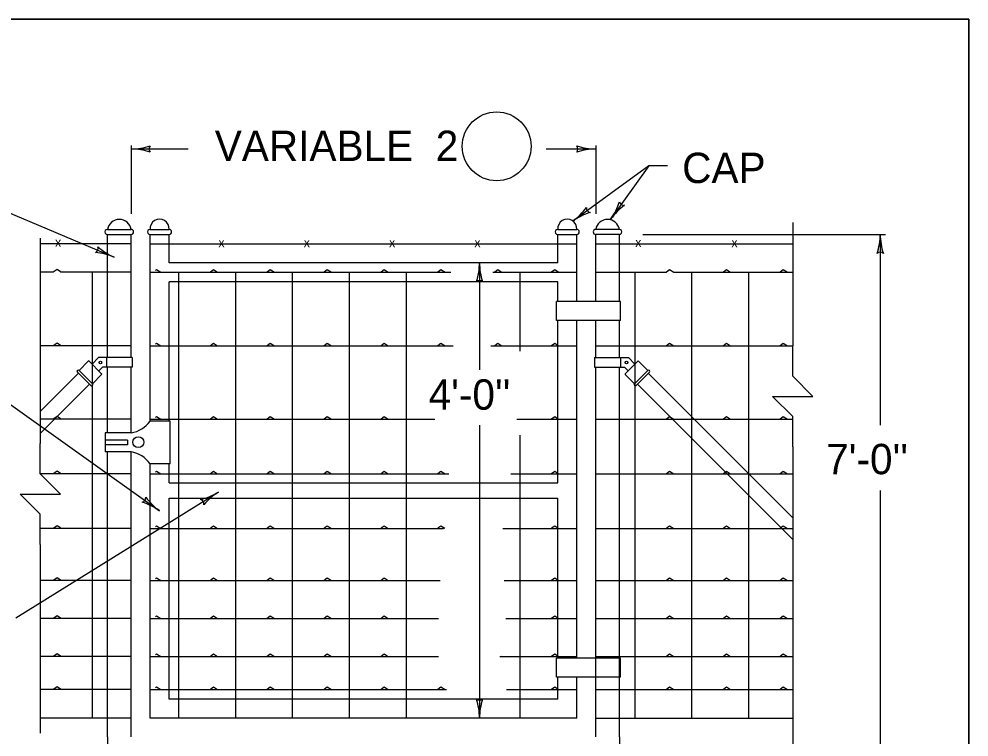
# Model space of a CAD drawing. Extents: x 1007 to 1035.5, y 1000.5 to 1021.5.
# Drawn here: x 1029.24 to 1035.5, y 1016.77 to 1021.5 of the extents above; entities that cross this region are included whole.
import ezdxf

# ---------------------------------------------------------------- set-up
doc = ezdxf.new("R2010")
doc.units = 0
for name, color, linetype in [('Level 1', 7, 'Continuous'), ('Level 10', 7, 'Continuous'), ('Level 11', 7, 'Continuous')]:
    doc.layers.add(name, color=color, linetype=linetype)

msp = doc.modelspace()

# ---------------------------------------------------------------- linework, layer by layer
at = {"layer": 'Level 1'}
for p, q in [((1029.9762, 1020.6653), (1029.9762, 1020.2153)), ((1030.3523, 1020.6432), (1029.9762, 1020.6432)), ((1033.0387, 1020.6432), (1032.7128, 1020.6432)), ((1033.0387, 1020.6653), (1033.0387, 1020.2153)), ((1033.3883, 1020.5326), (1032.8888, 1020.1685)), ((1033.3883, 1020.5326), (1033.1393, 1020.182)), ((1033.5133, 1020.5326), (1033.3883, 1020.5326)), ((1028.9084, 1020.3339), (1029.8643, 1019.9308)), ((1034.3376, 1020.1593), (1034.3376, 1019.3463)), ((1029.3768, 1020.0547), (1029.3768, 1018.7025)), ((1029.8198, 1020.1134), (1029.9762, 1020.1134)), ((1029.8198, 1020.0805), (1029.9762, 1020.0805)), ((1029.8201, 1019.2682), (1029.8201, 1020.0805)), ((1029.9762, 1019.2682), (1029.9762, 1020.0805)), ((1030.1012, 1020.1134), (1030.2262, 1020.1134)), ((1030.1012, 1018.8502), (1030.1012, 1020.0805)), ((1030.1012, 1020.0805), (1030.2262, 1020.0805)), ((1030.2262, 1019.8932), (1030.2262, 1020.0805)), ((1032.7887, 1020.1134), (1032.9137, 1020.1134)), ((1032.7887, 1019.8932), (1032.7887, 1020.0805)), ((1032.7887, 1020.0805), (1032.9137, 1020.0805)), ((1032.9137, 1019.6388), (1032.9137, 1020.0805)), ((1033.195, 1020.1134), (1033.0387, 1020.1134)), ((1033.195, 1020.0805), (1033.0387, 1020.0805)), ((1033.0387, 1019.6388), (1033.0387, 1020.0805)), ((1033.1948, 1019.6388), (1033.1948, 1020.0805)), ((1033.3491, 1020.0805), (1034.9496, 1020.0805)), ((1034.9147, 1020.0805), (1034.9147, 1018.8238)), ((1029.9763, 1020.0182), (1029.3768, 1020.0182)), ((1030.1012, 1020.0182), (1032.9137, 1020.0182)), ((1033.0387, 1020.0182), (1034.3376, 1020.0182)), ((1032.7887, 1019.8932), (1030.2262, 1019.8932)), ((1032.2727, 1019.8932), (1032.2727, 1019.1885)), ((1029.4618, 1019.8307), (1029.3768, 1019.8307)), ((1029.9763, 1019.8307), (1029.5092, 1019.8307)), ((1029.719, 1019.8307), (1029.719, 1018.1432)), ((1030.1012, 1019.8307), (1032.0846, 1019.8307)), ((1030.2887, 1019.8307), (1030.2887, 1016.8932)), ((1030.6637, 1019.8307), (1030.6637, 1016.8932)), ((1031.0387, 1019.8307), (1031.0387, 1016.8932)), ((1031.4137, 1019.8307), (1031.4137, 1016.8932)), ((1031.7887, 1019.8307), (1031.7887, 1016.8932)), ((1032.3598, 1019.8307), (1032.9137, 1019.8307)), ((1032.5387, 1019.8307), (1032.5387, 1019.3106)), ((1033.0386, 1019.8307), (1033.5057, 1019.8307)), ((1033.2958, 1019.8307), (1033.2958, 1018.1432)), ((1033.5531, 1019.8307), (1034.3376, 1019.8307)), ((1033.6708, 1019.8307), (1033.6708, 1018.1432)), ((1034.0458, 1019.8307), (1034.0458, 1018.1432)), ((1032.7887, 1019.7682), (1030.2262, 1019.7682)), ((1030.2262, 1018.8502), (1030.2262, 1019.7682)), ((1032.7887, 1019.6388), (1032.7887, 1019.7682)), ((1033.2023, 1019.6388), (1032.7812, 1019.6388)), ((1032.7812, 1019.5138), (1032.7812, 1019.6388)), ((1033.2023, 1019.5138), (1033.2023, 1019.6388)), ((1033.2023, 1019.5138), (1032.7812, 1019.5138)), ((1032.7887, 1018.4439), (1032.7887, 1019.5138)), ((1032.9137, 1017.2877), (1032.9137, 1019.5138)), ((1033.0387, 1019.2682), (1033.0387, 1019.5138)), ((1033.1948, 1019.2682), (1033.1948, 1019.5138)), ((1029.9763, 1019.3463), (1029.3768, 1019.3463)), ((1030.1012, 1019.3463), (1032.099, 1019.3463)), ((1032.3468, 1019.3463), (1032.9137, 1019.3463)), ((1033.0386, 1019.3463), (1034.3376, 1019.3463)), ((1029.6323, 1019.1845), (1029.6931, 1019.2453)), ((1029.7815, 1019.1624), (1029.6987, 1019.2453)), ((1029.718, 1019.2259), (1029.7603, 1019.2682)), ((1029.9838, 1019.2682), (1029.7603, 1019.2682)), ((1029.8126, 1019.2682), (1029.8126, 1019.2057)), ((1029.9838, 1019.2682), (1029.9838, 1019.2057)), ((1033.0311, 1019.2682), (1033.2546, 1019.2682)), ((1033.0311, 1019.2682), (1033.0311, 1019.2057)), ((1033.2023, 1019.2682), (1033.2023, 1019.2057)), ((1033.2333, 1019.1624), (1033.3162, 1019.2453)), ((1033.2968, 1019.2259), (1033.2546, 1019.2682)), ((1033.3825, 1019.1845), (1033.3218, 1019.2453)), ((1029.7208, 1019.096), (1029.6323, 1019.1845)), ((1029.7622, 1019.1818), (1029.7861, 1019.2057)), ((1029.9838, 1019.2057), (1029.7861, 1019.2057)), ((1029.8201, 1018.7721), (1029.8201, 1019.2057)), ((1029.9762, 1018.7721), (1029.9762, 1019.2057)), ((1033.0311, 1019.2057), (1033.2288, 1019.2057)), ((1033.0387, 1017.2877), (1033.0387, 1019.2057)), ((1033.1948, 1017.2877), (1033.1948, 1019.2057)), ((1033.2527, 1019.1818), (1033.2288, 1019.2057)), ((1033.2941, 1019.096), (1033.3825, 1019.1845)), ((1029.6296, 1019.1652), (1029.3768, 1018.9123)), ((1029.7098, 1019.085), (1029.6213, 1019.1735)), ((1029.7208, 1019.096), (1029.7815, 1019.1568)), ((1033.2941, 1019.096), (1033.2333, 1019.1568)), ((1033.3051, 1019.085), (1033.3935, 1019.1735)), ((1033.3853, 1019.1652), (1034.3376, 1018.2128)), ((1029.7014, 1019.0933), (1029.3768, 1018.7686)), ((1033.3134, 1019.0933), (1034.3376, 1018.0691)), ((1029.1013, 1019.0134), (1030.1623, 1018.2597)), ((1029.9763, 1018.8619), (1029.3768, 1018.8619)), ((1030.1012, 1018.8619), (1031.9786, 1018.8619)), ((1030.2337, 1018.8502), (1030.1012, 1018.8502)), ((1030.2337, 1018.5689), (1030.2337, 1018.8502)), ((1032.2727, 1018.8238), (1032.2727, 1016.8932)), ((1032.5178, 1018.8619), (1032.9137, 1018.8619)), ((1033.0386, 1018.8619), (1034.3376, 1018.8619)), ((1029.9762, 1018.7721), (1029.8051, 1018.7721)), ((1029.8051, 1018.7721), (1029.8051, 1018.6471)), ((1032.5387, 1018.7571), (1032.5387, 1016.8932)), ((1029.9521, 1018.7252), (1029.8051, 1018.7252)), ((1029.9521, 1018.694), (1029.8051, 1018.694)), ((1029.9521, 1018.7252), (1029.9521, 1018.694)), ((1034.3376, 1018.6796), (1034.3376, 1016.5492)), ((1029.9762, 1018.6471), (1029.8051, 1018.6471)), ((1029.8201, 1016.7683), (1029.8201, 1018.6471)), ((1029.9762, 1016.7683), (1029.9762, 1018.6471)), ((1030.1012, 1016.8932), (1030.1012, 1018.5689)), ((1030.2337, 1018.5689), (1030.1013, 1018.5689)), ((1030.2262, 1018.4439), (1030.2262, 1018.5689)), ((1029.9763, 1018.5025), (1029.3768, 1018.5025)), ((1030.1012, 1018.5025), (1032.0701, 1018.5025)), ((1032.4793, 1018.5025), (1032.9137, 1018.5025)), ((1033.0386, 1018.5025), (1034.3376, 1018.5025)), ((1030.2262, 1018.4439), (1032.7887, 1018.4439)), ((1029.2151, 1017.5527), (1030.5508, 1018.3823)), ((1034.9147, 1018.3923), (1034.9147, 1014.8303)), ((1030.2262, 1017.0182), (1030.2262, 1018.3424)), ((1030.2262, 1018.3424), (1032.7887, 1018.3424)), ((1032.7887, 1017.2877), (1032.7887, 1018.3424)), ((1029.9763, 1018.1432), (1029.3768, 1018.1432)), ((1029.719, 1018.1432), (1029.719, 1016.8932)), ((1030.1012, 1018.1432), (1032.0364, 1018.1432)), ((1032.4264, 1018.1432), (1032.9137, 1018.1432)), ((1033.0386, 1018.1432), (1034.3376, 1018.1432)), ((1033.2958, 1018.1432), (1033.2958, 1016.8932)), ((1033.6708, 1018.1432), (1033.6708, 1016.8932)), ((1034.0458, 1018.1432), (1034.0458, 1016.8932)), ((1029.3768, 1018.0358), (1029.3768, 1016.7944)), ((1029.9763, 1017.7994), (1029.3768, 1017.7994)), ((1030.1012, 1017.7994), (1032.0123, 1017.7994)), ((1032.436, 1017.7994), (1032.9137, 1017.7994)), ((1033.0386, 1017.7994), (1034.3376, 1017.7994)), ((1029.9763, 1017.5494), (1029.3768, 1017.5494)), ((1030.1012, 1017.5494), (1032.0027, 1017.5494)), ((1032.4457, 1017.5494), (1032.9137, 1017.5494)), ((1033.0386, 1017.5494), (1034.3376, 1017.5494)), ((1029.9763, 1017.2994), (1029.3768, 1017.2994)), ((1030.1012, 1017.2994), (1032.0027, 1017.2994)), ((1032.4072, 1017.2994), (1032.9137, 1017.2994)), ((1033.0386, 1017.2994), (1034.3376, 1017.2994)), ((1033.0387, 1016.7683), (1033.0387, 1017.3502)), ((1033.1948, 1016.7683), (1033.1948, 1017.3502)), ((1032.7812, 1017.1627), (1032.7812, 1017.2877)), ((1033.2023, 1017.2877), (1032.7812, 1017.2877)), ((1033.2023, 1017.1627), (1033.2023, 1017.2877)), ((1033.2023, 1017.1627), (1032.7812, 1017.1627)), ((1032.7887, 1017.0182), (1032.7887, 1017.1627)), ((1032.9137, 1016.8932), (1032.9137, 1017.1627)), ((1029.9763, 1017.0807), (1029.3768, 1017.0807)), ((1030.1012, 1017.0807), (1032.0557, 1017.0807)), ((1032.4504, 1017.0807), (1032.9137, 1017.0807)), ((1033.0386, 1017.0807), (1034.3376, 1017.0807)), ((1032.7887, 1017.0182), (1030.2262, 1017.0182)), ((1029.9763, 1016.8932), (1029.3768, 1016.8932)), ((1032.9137, 1016.8932), (1030.1012, 1016.8932)), ((1033.0386, 1016.8932), (1034.3376, 1016.8932)), ((1029.8201, 1016.7686), (1029.8122, 1014.8303)), ((1033.1948, 1016.7686), (1033.2027, 1014.8303))]:
    msp.add_line(p, q, dxfattribs=at)
for points in [[(1029.5092, 1019.8332), (1029.4893, 1019.8481), (1029.4618, 1019.8307)], [(1030.1374, 1019.8436), (1030.1434, 1019.8481), (1030.1709, 1019.8307)], [(1030.4985, 1019.8332), (1030.5184, 1019.8481), (1030.5459, 1019.8307)], [(1030.8735, 1019.8332), (1030.8934, 1019.8481), (1030.9209, 1019.8307)], [(1031.2485, 1019.8332), (1031.2684, 1019.8481), (1031.2959, 1019.8307)], [(1031.6235, 1019.8332), (1031.6434, 1019.8481), (1031.6709, 1019.8307)], [(1031.9985, 1019.8332), (1032.0184, 1019.8481), (1032.0459, 1019.8307)], [(1032.3735, 1019.8332), (1032.3934, 1019.8481), (1032.4209, 1019.8307)], [(1032.7485, 1019.8332), (1032.7684, 1019.8481), (1032.7959, 1019.8307)], [(1033.5057, 1019.8332), (1033.5256, 1019.8481), (1033.5531, 1019.8307)], [(1033.8807, 1019.8332), (1033.9006, 1019.8481), (1033.9281, 1019.8307)], [(1034.2557, 1019.8332), (1034.2756, 1019.8481), (1034.3031, 1019.8307)], [(1029.5092, 1019.3488), (1029.4893, 1019.3638), (1029.4618, 1019.3463)], [(1030.1374, 1019.3592), (1030.1434, 1019.3638), (1030.1709, 1019.3463)], [(1030.4985, 1019.3488), (1030.5184, 1019.3638), (1030.5459, 1019.3463)], [(1030.8735, 1019.3488), (1030.8934, 1019.3638), (1030.9209, 1019.3463)], [(1031.2485, 1019.3488), (1031.2684, 1019.3638), (1031.2959, 1019.3463)], [(1031.6235, 1019.3488), (1031.6434, 1019.3638), (1031.6709, 1019.3463)], [(1031.9985, 1019.3488), (1032.0184, 1019.3638), (1032.0459, 1019.3463)], [(1032.3735, 1019.3488), (1032.3934, 1019.3638), (1032.4209, 1019.3463)], [(1032.7485, 1019.3488), (1032.7684, 1019.3638), (1032.7959, 1019.3463)], [(1033.5057, 1019.3488), (1033.5256, 1019.3638), (1033.5531, 1019.3463)], [(1033.8807, 1019.3488), (1033.9006, 1019.3638), (1033.9281, 1019.3463)], [(1034.3376, 1018.6796), (1034.3376, 1018.8796), (1034.2043, 1019.0129), (1034.4709, 1019.0129), (1034.3376, 1019.1463), (1034.3376, 1019.3463)], [(1034.2557, 1019.3488), (1034.2756, 1019.3638), (1034.3031, 1019.3463)], [(1029.5092, 1018.8644), (1029.4893, 1018.8793), (1029.4618, 1018.8619)], [(1030.1374, 1018.8748), (1030.1434, 1018.8793), (1030.1709, 1018.8619)], [(1030.4985, 1018.8644), (1030.5184, 1018.8793), (1030.5459, 1018.8619)], [(1030.8735, 1018.8644), (1030.8934, 1018.8793), (1030.9209, 1018.8619)], [(1031.2485, 1018.8644), (1031.2684, 1018.8793), (1031.2959, 1018.8619)], [(1031.6235, 1018.8644), (1031.6434, 1018.8793), (1031.6709, 1018.8619)], [(1032.7485, 1018.8644), (1032.7684, 1018.8793), (1032.7959, 1018.8619)], [(1033.5057, 1018.8644), (1033.5256, 1018.8793), (1033.5531, 1018.8619)], [(1033.8807, 1018.8644), (1033.9006, 1018.8793), (1033.9281, 1018.8619)], [(1034.2557, 1018.8644), (1034.2756, 1018.8793), (1034.3031, 1018.8619)], [(1029.3768, 1018.0358), (1029.3768, 1018.2358), (1029.2434, 1018.3692), (1029.5101, 1018.3692), (1029.3768, 1018.5025), (1029.3768, 1018.7025)], [(1029.5092, 1018.505), (1029.4893, 1018.52), (1029.4618, 1018.5025)], [(1030.1374, 1018.5154), (1030.1434, 1018.52), (1030.1709, 1018.5025)], [(1030.4985, 1018.505), (1030.5184, 1018.52), (1030.5459, 1018.5025)], [(1030.8735, 1018.505), (1030.8934, 1018.52), (1030.9209, 1018.5025)], [(1031.2485, 1018.505), (1031.2684, 1018.52), (1031.2959, 1018.5025)], [(1031.6235, 1018.505), (1031.6434, 1018.52), (1031.6709, 1018.5025)], [(1031.9985, 1018.505), (1032.0184, 1018.52), (1032.0459, 1018.5025)], [(1032.7485, 1018.505), (1032.7684, 1018.52), (1032.7959, 1018.5025)], [(1033.5057, 1018.505), (1033.5256, 1018.52), (1033.5531, 1018.5025)], [(1033.8807, 1018.505), (1033.9006, 1018.52), (1033.9281, 1018.5025)], [(1034.2557, 1018.505), (1034.2756, 1018.52), (1034.3031, 1018.5025)], [(1029.5092, 1018.1457), (1029.4893, 1018.1606), (1029.4618, 1018.1432)], [(1030.1374, 1018.1561), (1030.1434, 1018.1606), (1030.1709, 1018.1432)], [(1030.4985, 1018.1457), (1030.5184, 1018.1606), (1030.5459, 1018.1432)], [(1030.8735, 1018.1457), (1030.8934, 1018.1606), (1030.9209, 1018.1432)], [(1031.2485, 1018.1457), (1031.2684, 1018.1606), (1031.2959, 1018.1432)], [(1031.6235, 1018.1457), (1031.6434, 1018.1606), (1031.6709, 1018.1432)], [(1031.9985, 1018.1457), (1032.0184, 1018.1606), (1032.0437, 1018.1446)], [(1032.7485, 1018.1457), (1032.7684, 1018.1606), (1032.7959, 1018.1432)], [(1033.5057, 1018.1457), (1033.5256, 1018.1606), (1033.5531, 1018.1432)], [(1033.8807, 1018.1457), (1033.9006, 1018.1606), (1033.9281, 1018.1432)], [(1034.2557, 1018.1457), (1034.2756, 1018.1606), (1034.3031, 1018.1432)], [(1029.5092, 1017.8019), (1029.4893, 1017.8168), (1029.4618, 1017.7994)], [(1030.1374, 1017.8123), (1030.1434, 1017.8168), (1030.1709, 1017.7994)], [(1030.4985, 1017.8019), (1030.5184, 1017.8168), (1030.5459, 1017.7994)], [(1030.8735, 1017.8019), (1030.8934, 1017.8168), (1030.9209, 1017.7994)], [(1031.2485, 1017.8019), (1031.2684, 1017.8168), (1031.2959, 1017.7994)], [(1031.6235, 1017.8019), (1031.6434, 1017.8168), (1031.6709, 1017.7994)], [(1032.7485, 1017.8019), (1032.7684, 1017.8168), (1032.7959, 1017.7994)], [(1033.5057, 1017.8019), (1033.5256, 1017.8168), (1033.5531, 1017.7994)], [(1033.8807, 1017.8019), (1033.9006, 1017.8168), (1033.9281, 1017.7994)], [(1034.2557, 1017.8019), (1034.2756, 1017.8168), (1034.3031, 1017.7994)], [(1029.5092, 1017.5519), (1029.4893, 1017.5668), (1029.4618, 1017.5494)], [(1030.1374, 1017.5623), (1030.1434, 1017.5668), (1030.1709, 1017.5494)], [(1030.4985, 1017.5519), (1030.5184, 1017.5668), (1030.5459, 1017.5494)], [(1030.8735, 1017.5519), (1030.8934, 1017.5668), (1030.9209, 1017.5494)], [(1031.2485, 1017.5519), (1031.2684, 1017.5668), (1031.2959, 1017.5494)], [(1031.6235, 1017.5519), (1031.6434, 1017.5668), (1031.6709, 1017.5494)], [(1032.7485, 1017.5519), (1032.7684, 1017.5668), (1032.7959, 1017.5494)], [(1033.5057, 1017.5519), (1033.5256, 1017.5668), (1033.5531, 1017.5494)], [(1033.8807, 1017.5519), (1033.9006, 1017.5668), (1033.9281, 1017.5494)], [(1034.2557, 1017.5519), (1034.2756, 1017.5668), (1034.3031, 1017.5494)], [(1029.5092, 1017.3019), (1029.4893, 1017.3168), (1029.4618, 1017.2994)], [(1030.1374, 1017.3123), (1030.1434, 1017.3168), (1030.1709, 1017.2994)], [(1030.4985, 1017.3019), (1030.5184, 1017.3168), (1030.5459, 1017.2994)], [(1030.8735, 1017.3019), (1030.8934, 1017.3168), (1030.9209, 1017.2994)], [(1031.2485, 1017.3019), (1031.2684, 1017.3168), (1031.2959, 1017.2994)], [(1031.6235, 1017.3019), (1031.6434, 1017.3168), (1031.6709, 1017.2994)], [(1032.4185, 1017.3009), (1032.4209, 1017.2994)], [(1032.7485, 1017.3019), (1032.7684, 1017.3168), (1032.7959, 1017.2994)], [(1033.5057, 1017.3019), (1033.5256, 1017.3168), (1033.5531, 1017.2994)], [(1033.8807, 1017.3019), (1033.9006, 1017.3168), (1033.9281, 1017.2994)], [(1034.2557, 1017.3019), (1034.2756, 1017.3168), (1034.3031, 1017.2994)], [(1029.5092, 1017.0832), (1029.4893, 1017.0981), (1029.4618, 1017.0807)], [(1030.1374, 1017.0936), (1030.1434, 1017.0981), (1030.1709, 1017.0807)], [(1030.4985, 1017.0832), (1030.5184, 1017.0981), (1030.5459, 1017.0807)], [(1030.8735, 1017.0832), (1030.8934, 1017.0981), (1030.9209, 1017.0807)], [(1031.2485, 1017.0832), (1031.2684, 1017.0981), (1031.2959, 1017.0807)], [(1031.6235, 1017.0832), (1031.6434, 1017.0981), (1031.6709, 1017.0807)], [(1031.9985, 1017.0832), (1032.0184, 1017.0981), (1032.0459, 1017.0807)], [(1032.7485, 1017.0832), (1032.7684, 1017.0981), (1032.7959, 1017.0807)], [(1033.5057, 1017.0832), (1033.5256, 1017.0981), (1033.5531, 1017.0807)], [(1033.8807, 1017.0832), (1033.9006, 1017.0981), (1033.9281, 1017.0807)], [(1034.2557, 1017.0832), (1034.2756, 1017.0981), (1034.3031, 1017.0807)]]:
    msp.add_lwpolyline(points, dxfattribs=at)
for centre, radius in [((1032.3857, 1020.6612), 0.2269), ((1029.7732, 1019.2369), 0.00875), ((1033.2417, 1019.2369), 0.00875), ((1030.0237, 1018.7112), 0.0362)]:
    msp.add_circle(centre, radius, dxfattribs=at)
for centre, radius, start, end in [((1029.9762, 1021.0341), 0.3909, 269.98778, 270), ((1029.9762, 1021.0341), 0.3909, 270, 288.66878), ((1029.9762, 1020.2522), 0.3909, 71.34716, 89.99389), ((1030.1248, 1020.6431), 0.0313, 138.7746, 220.89129), ((1032.89, 1020.6432), 0.0313, 318.7746, 40.89129), ((1033.0387, 1020.2522), 0.3909, 90, 108.66878), ((1033.0387, 1021.0341), 0.3909, 251.34716, 269.99389), ((1033.0387, 1020.2522), 0.3909, 89.98778, 90), ((1032.6585, 1020.4844), 0.3909, 306.08814, 324.75693), ((1033.0089, 1020.256), 0.0313, 174.86274, 256.97943), ((1032.8206, 1020.4083), 0.3909, 324.62498, 343.29376), ((1033.4581, 1019.9557), 0.3909, 125.97214, 144.61887), ((1033.2254, 1020.3032), 0.0313, 193.39958, 275.51627), ((1029.898, 1020.1002), 0.0793, 9.58946, 170.40896), ((1030.1637, 1020.1183), 0.0627, 355.52432, 184.47568), ((1032.8512, 1020.1183), 0.0627, 355.52432, 184.47568), ((1033.119, 1019.8526), 0.3909, 107.4353, 126.08203), ((1033.1168, 1020.1002), 0.0793, 9.59104, 170.41054), ((1032.8206, 1020.4083), 0.3909, 324.61275, 324.62498), ((1032.6585, 1020.4844), 0.3909, 306.07592, 306.08814), ((1029.8199, 1020.0969), 0.0165, 89.85495, 270.14505), ((1029.9761, 1020.0969), 0.0165, 270.14505, 89.85495), ((1030.1011, 1020.0969), 0.0165, 89.85495, 270.14505), ((1030.2261, 1020.0969), 0.0165, 270.14505, 89.85495), ((1032.7886, 1020.0969), 0.0165, 89.85495, 270.14505), ((1032.9136, 1020.0969), 0.0165, 270.14505, 89.85495), ((1033.0387, 1020.0969), 0.0165, 90.14505, 269.85495), ((1033.195, 1020.0969), 0.0165, 269.85495, 90.14505), ((1034.5237, 1020.0805), 0.3909, 341.34716, 359.99389), ((1035.3056, 1020.0805), 0.3909, 179.98778, 180), ((1035.3056, 1020.0805), 0.3909, 180, 198.66878), ((1029.7274, 1019.9886), 0.0313, 295.90656, 18.02326), ((1030.0163, 1020.291), 0.3909, 228.47913, 247.12586), ((1029.7124, 1019.5705), 0.3909, 67.13197, 85.80075), ((1029.7124, 1019.5705), 0.3909, 67.11974, 67.13197), ((1034.9146, 1019.9318), 0.0313, 48.7746, 130.89129), ((1031.8817, 1019.8932), 0.3909, 341.34716, 359.99389), ((1032.6636, 1019.8932), 0.3909, 179.98778, 180), ((1032.6636, 1019.8932), 0.3909, 180, 198.66878), ((1032.2726, 1019.7445), 0.0313, 48.7746, 130.89129), ((1029.6959, 1019.2425), 0.00391, 45, 135), ((1033.319, 1019.2425), 0.00391, 45, 135), ((1029.6268, 1019.179), 0.00779, 45.30639, 224.69361), ((1033.388, 1019.179), 0.00779, 315.30639, 134.69361), ((1029.7787, 1019.1596), 0.00391, 315, 45), ((1033.2361, 1019.1596), 0.00391, 135, 225), ((1029.7152, 1019.0905), 0.00779, 224.69361, 45.30639), ((1033.2996, 1019.0905), 0.00779, 134.69361, 315.30639), ((1029.9426, 1018.9649), 0.1958, 279.87756, 324.10574), ((1029.9426, 1018.4542), 0.1958, 35.89426, 80.12244), ((1030.3446, 1018.7144), 0.3909, 283.19258, 301.83931), ((1030.7571, 1018.0502), 0.3909, 121.84542, 140.5142), ((1030.7571, 1018.0502), 0.3909, 121.83319, 121.84542), ((1030.0412, 1018.3458), 0.0313, 283.38618, 5.50287), ((1029.9359, 1017.941), 0.3909, 54.61158, 73.28036), ((1030.3887, 1018.5784), 0.3909, 215.95874, 234.60547), ((1030.4245, 1018.3039), 0.0313, 350.62001, 72.73671), ((1029.9359, 1017.941), 0.3909, 54.59935, 54.61158), ((1032.2727, 1017.0418), 0.0313, 228.7746, 310.89129), ((1031.8817, 1016.8932), 0.3909, 0, 18.66878), ((1032.6636, 1016.8932), 0.3909, 161.34716, 179.99389), ((1031.8817, 1016.8932), 0.3909, 359.98778, 0)]:
    msp.add_arc(centre, radius, start, end, dxfattribs=at)
at = {"layer": 'Level 10'}
for p, q in [((1007, 1021.5), (1035.5, 1021.5)), ((1035.5, 1021.5), (1035.5, 1000.5))]:
    msp.add_line(p, q, dxfattribs=at)
at = {"layer": 'Level 11'}
msp.add_lwpolyline([(1007, 1000.5), (1035.5, 1000.5), (1035.5, 1021.5), (1007, 1021.5)], close=True, dxfattribs=at)

# ---------------------------------------------------------------- texts
at = {"layer": 'Level 1'}
for s, height, p in [('VARIABLE  2', 0.2, (1030.5274, 1020.5643)), ('CAP', 0.2, (1033.609, 1020.4189)), ('x', 0.06, (1029.4745, 1019.9989)), ('x', 0.06, (1030.5517, 1019.9963)), ('x', 0.06, (1031.1142, 1019.9963)), ('x', 0.06, (1031.6767, 1019.9963)), ('x', 0.06, (1032.2392, 1019.9963)), ('x', 0.06, (1033.2998, 1019.9978)), ('x', 0.06, (1033.9338, 1019.9963)), ("4'-0''", 0.2, (1031.937, 1018.9253)), ("7'-0''", 0.2, (1034.5583, 1018.5))]:
    msp.add_text(s, height=height, dxfattribs=at).set_placement(p)

doc.saveas('drawing.dxf')
